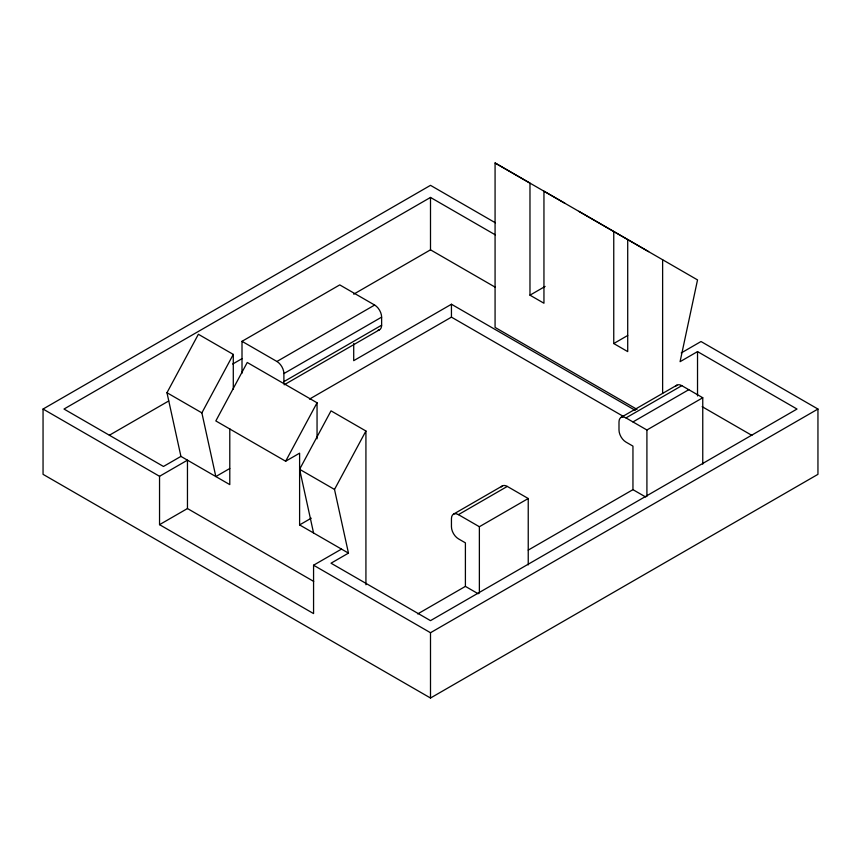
<?xml version="1.0" encoding="UTF-8"?>
<svg xmlns="http://www.w3.org/2000/svg" width="861" height="861" viewBox="0 0 861 861"><rect width="100%" height="100%" fill="white"/><g stroke="black" fill="none" stroke-linecap="round" stroke-linejoin="round"><path stroke-width="1.29" d="M229.79 428.81L229.79 484.614L180.928 456.395L166.969 392.713L198.374 334.272L233.288 354.42L233.288 389.107M229.79 468.492L215.831 476.553L201.872 412.871L233.288 354.42M285.648 461.227L317.052 402.787L247.247 362.481L215.831 420.932L285.648 461.227L299.606 453.166L299.606 524.919L348.468 553.128L331.022 563.202L430.5 620.641L797.006 409.04L697.528 351.6L680.072 361.685L697.528 279.911L543.948 191.185L543.948 303.233L529.978 295.172L529.978 183.124L495.075 162.977L495.075 327.417L637.022 409.373M313.565 532.981L299.606 469.288L331.022 410.848L365.925 431.006L365.925 584.748M348.468 553.128L334.509 489.446L365.925 431.006M681.234 352.945L701.015 341.526L817.95 409.04L817.95 474.336L430.5 698.023L43.05 474.336L43.05 409.04L430.5 185.341L495.333 222.773M495.279 234.838L430.5 197.438L63.994 409.04L163.472 466.468L180.928 456.395M242.006 373.19L242.006 341.322L339.751 284.894L374.653 305.052A9.869 5.704 60 0 1 381.627 317.139L381.627 325.2A9.869 5.704 60 0 1 378.14 330.172M109.369 435.235L168.713 400.978M232.707 364.031L242.006 358.66M353.71 294.171L430.5 249.83L495.279 287.23M242.006 341.322L276.919 361.48L374.653 305.052M283.656 383.575A9.869 5.704 60 0 0 283.893 381.627L283.893 373.566L381.627 317.139M283.893 381.627L381.627 325.2M284.184 384.802L379.583 329.72M635.278 410.385L451.444 304.245L353.71 360.673L353.71 343.528M43.05 409.04L159.543 476.294L187.461 460.172L187.461 508.539L313.695 581.412M309.497 399.095L451.444 317.139L623.644 416.563M529.978 295.172L545.11 286.444M159.543 476.294L159.543 524.661L187.461 508.539M299.606 524.919L311.241 518.193M613.753 231.491L613.753 343.539L627.712 335.478M159.543 524.661L313.565 613.581L313.565 565.214L341.494 549.103M453.489 514.146L502.35 485.938M621.029 417.413L676.886 385.168M417.703 613.925L465.403 586.384L465.403 542.85L458.429 538.825A9.869 5.704 60 0 1 451.444 526.728L451.444 518.666A9.869 5.704 60 0 1 458.429 514.641L507.29 486.422L528.234 498.519L528.234 564.902M528.234 550.104L632.953 489.651L632.953 446.116L625.969 442.091A9.869 5.704 60 0 1 618.994 429.994L618.994 421.933A9.869 5.704 60 0 1 625.969 417.908L681.815 385.663L702.759 397.75L702.759 464.133M632.953 421.933L688.8 389.689M458.429 514.641L479.373 526.728L528.234 498.519M625.969 417.908L646.912 429.994L702.759 397.75M313.565 565.214L430.5 632.727L817.95 409.04M495.075 162.977L564.881 203.271M578.85 211.332L648.656 251.638M613.753 343.539L627.712 351.6L627.712 239.552M702.156 406.672L751.89 435.386M632.953 489.651L645.75 497.034M166.969 392.713L201.872 412.871M299.606 469.288L334.509 489.446M465.403 586.384L478.199 593.767M697.528 351.6L697.528 395.942M662.626 259.71L662.626 393.402M646.912 429.994L646.912 496.377M479.373 526.728L479.373 593.111M451.444 304.245L451.444 317.139M430.5 197.438L430.5 249.83M430.5 632.727L430.5 698.023M317.052 402.787L317.052 438.809M276.919 361.48A9.869 5.704 60 0 1 283.893 373.566M501.242 486.96A9.869 5.704 60 0 1 507.29 486.422M675.777 386.202A9.869 5.704 60 0 1 681.815 385.663"/></g></svg>
